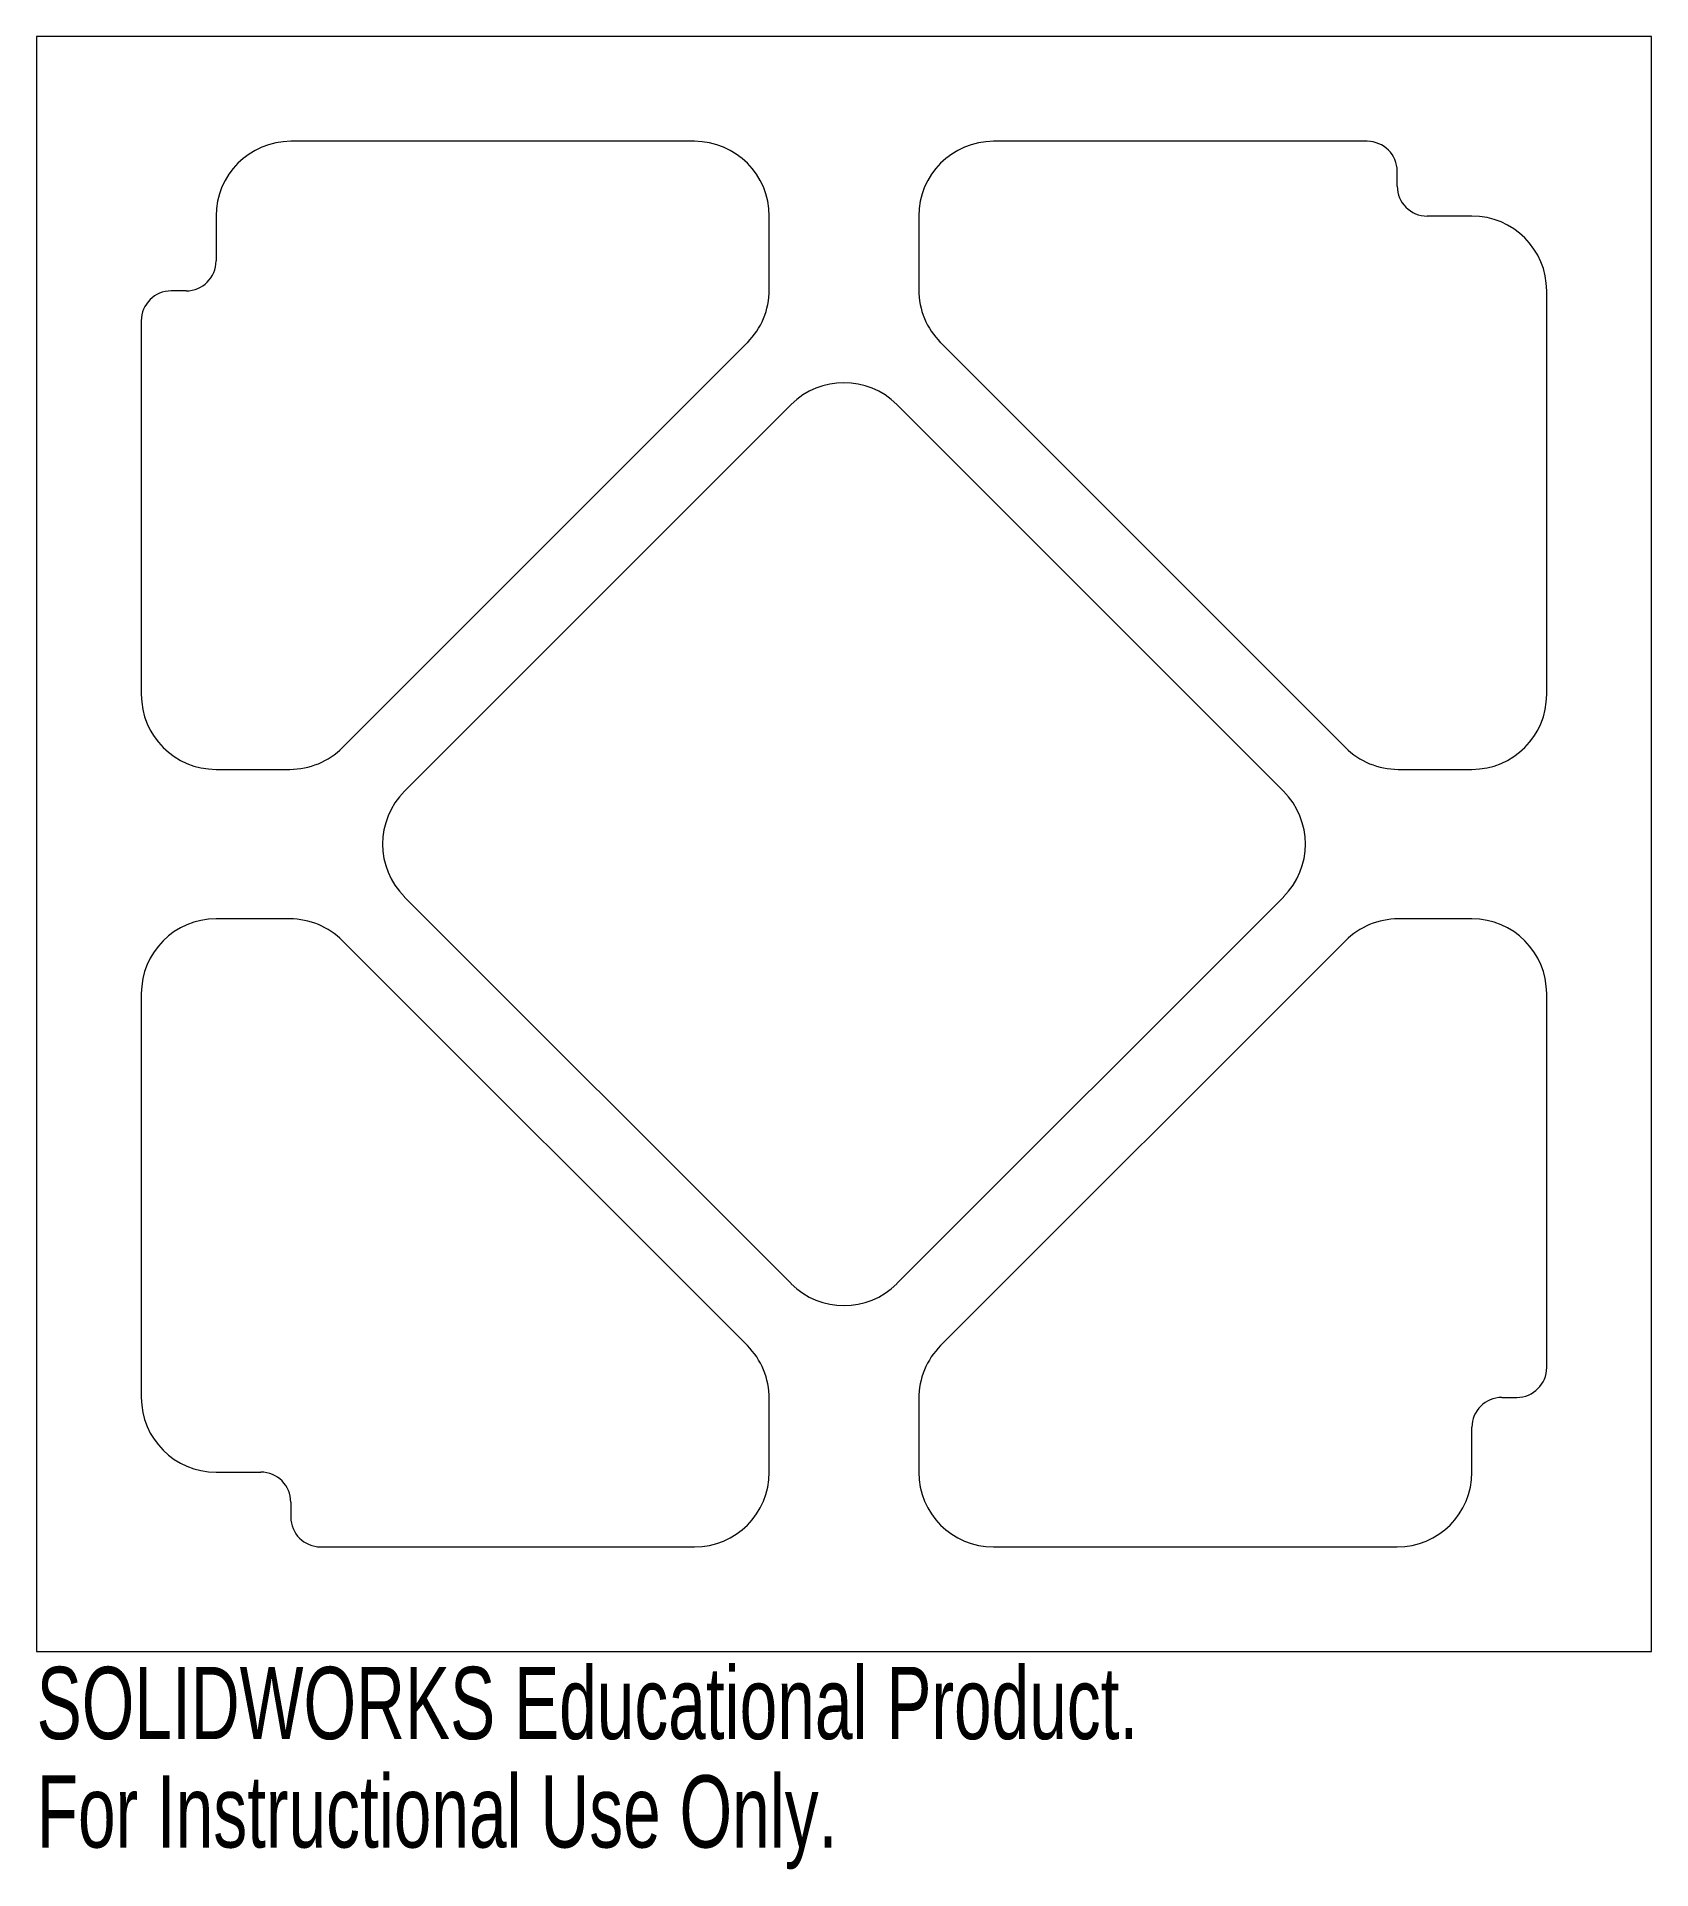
# Model space of a CAD drawing. Header units: millimetres. Extents: x -54 to 54, y -69 to 54.
import ezdxf

# ---------------------------------------------------------------- set-up
doc = ezdxf.new("R2010")
doc.units = ezdxf.units.MM
doc.styles.add('SLDTEXTSTYLE0', font='TXT', dxfattribs={"width": 0.7})

msp = doc.modelspace()

# ---------------------------------------------------------------- linework, layer by layer
at = {"color": 7, "linetype": 'Continuous', "lineweight": 15}
for p, q in [((-54, 54), (-54, -54)), ((54, 54), (-54, 54)), ((54, -54), (54, 54)), ((-10, 47), (-37, 47)), ((35, 47), (10, 47)), ((37, 44), (37, 45)), ((-42, 42), (-42, 39)), ((-5, 37.07), (-5, 42)), ((5, 42), (5, 37.07)), ((42, 42), (39, 42)), ((-44, 37), (-45, 37)), ((47, 10), (47, 37)), ((-47, 35), (-47, 10)), ((-33.54, 6.46), (-6.46, 33.54)), ((6.46, 33.54), (33.54, 6.46)), ((-3.54, 29.39), (-29.39, 3.54)), ((29.39, 3.54), (3.54, 29.39)), ((-42, 5), (-37.07, 5)), ((37.07, 5), (42, 5)), ((-29.39, -3.54), (-3.54, -29.39)), ((3.54, -29.39), (29.39, -3.54)), ((-37.07, -5), (-42, -5)), ((42, -5), (37.07, -5)), ((-6.46, -33.54), (-33.54, -6.46)), ((33.54, -6.46), (6.46, -33.54)), ((-47, -10), (-47, -37)), ((47, -35), (47, -10)), ((-5, -42), (-5, -37.07)), ((5, -37.07), (5, -42)), ((44, -37), (45, -37)), ((42, -42), (42, -39)), ((-42, -42), (-39, -42)), ((-37, -44), (-37, -45)), ((-35, -47), (-10, -47)), ((10, -47), (37, -47)), ((-54, -54), (54, -54))]:
    msp.add_line(p, q, dxfattribs=at)
for centre, radius, start, end in [((-37, 42), 5, 90, 180), ((-10, 42), 5, 0, 90), ((10, 42), 5, 90, 180), ((35, 45), 2, 0, 90), ((39, 44), 2, 180, 270), ((42, 37), 5, 0, 90), ((-44, 39), 2, 270, 0), ((-45, 35), 2, 90, 180), ((-10, 37.07), 5, 315, 0), ((10, 37.07), 5, 180, 225), ((0, 25.86), 5, 45, 135), ((-42, 10), 5, 180, 270), ((42, 10), 5, 270, 0), ((-37.07, 10), 5, 270, 315), ((37.07, 10), 5, 225, 270), ((-25.86, 0), 5, 135, 225), ((25.86, 0), 5, 315, 45), ((-42, -10), 5, 90, 180), ((-37.07, -10), 5, 45, 90), ((37.07, -10), 5, 90, 135), ((42, -10), 5, 0, 90), ((0, -25.86), 5, 225, 315), ((-10, -37.07), 5, 0, 45), ((10, -37.07), 5, 135, 180), ((45, -35), 2, 270, 0), ((-42, -37), 5, 180, 270), ((44, -39), 2, 90, 180), ((-39, -44), 2, 0, 90), ((-10, -42), 5, 270, 0), ((10, -42), 5, 180, 270), ((37, -42), 5, 270, 0), ((-35, -45), 2, 180, 270)]:
    msp.add_arc(centre, radius, start, end, dxfattribs=at)

# ---------------------------------------------------------------- texts
at = {"color": 7, "linetype": 'Continuous', "char_height": 4.8336, "attachment_point": 1, "style": 'SLDTEXTSTYLE0'}
for s, insert in [('SOLIDWORKS Educational Product.', (-54, -55.02)), ('For Instructional Use Only.', (-54, -62.27))]:
    msp.add_mtext(s, dxfattribs=dict(at, insert=insert))

doc.saveas('drawing.dxf')
